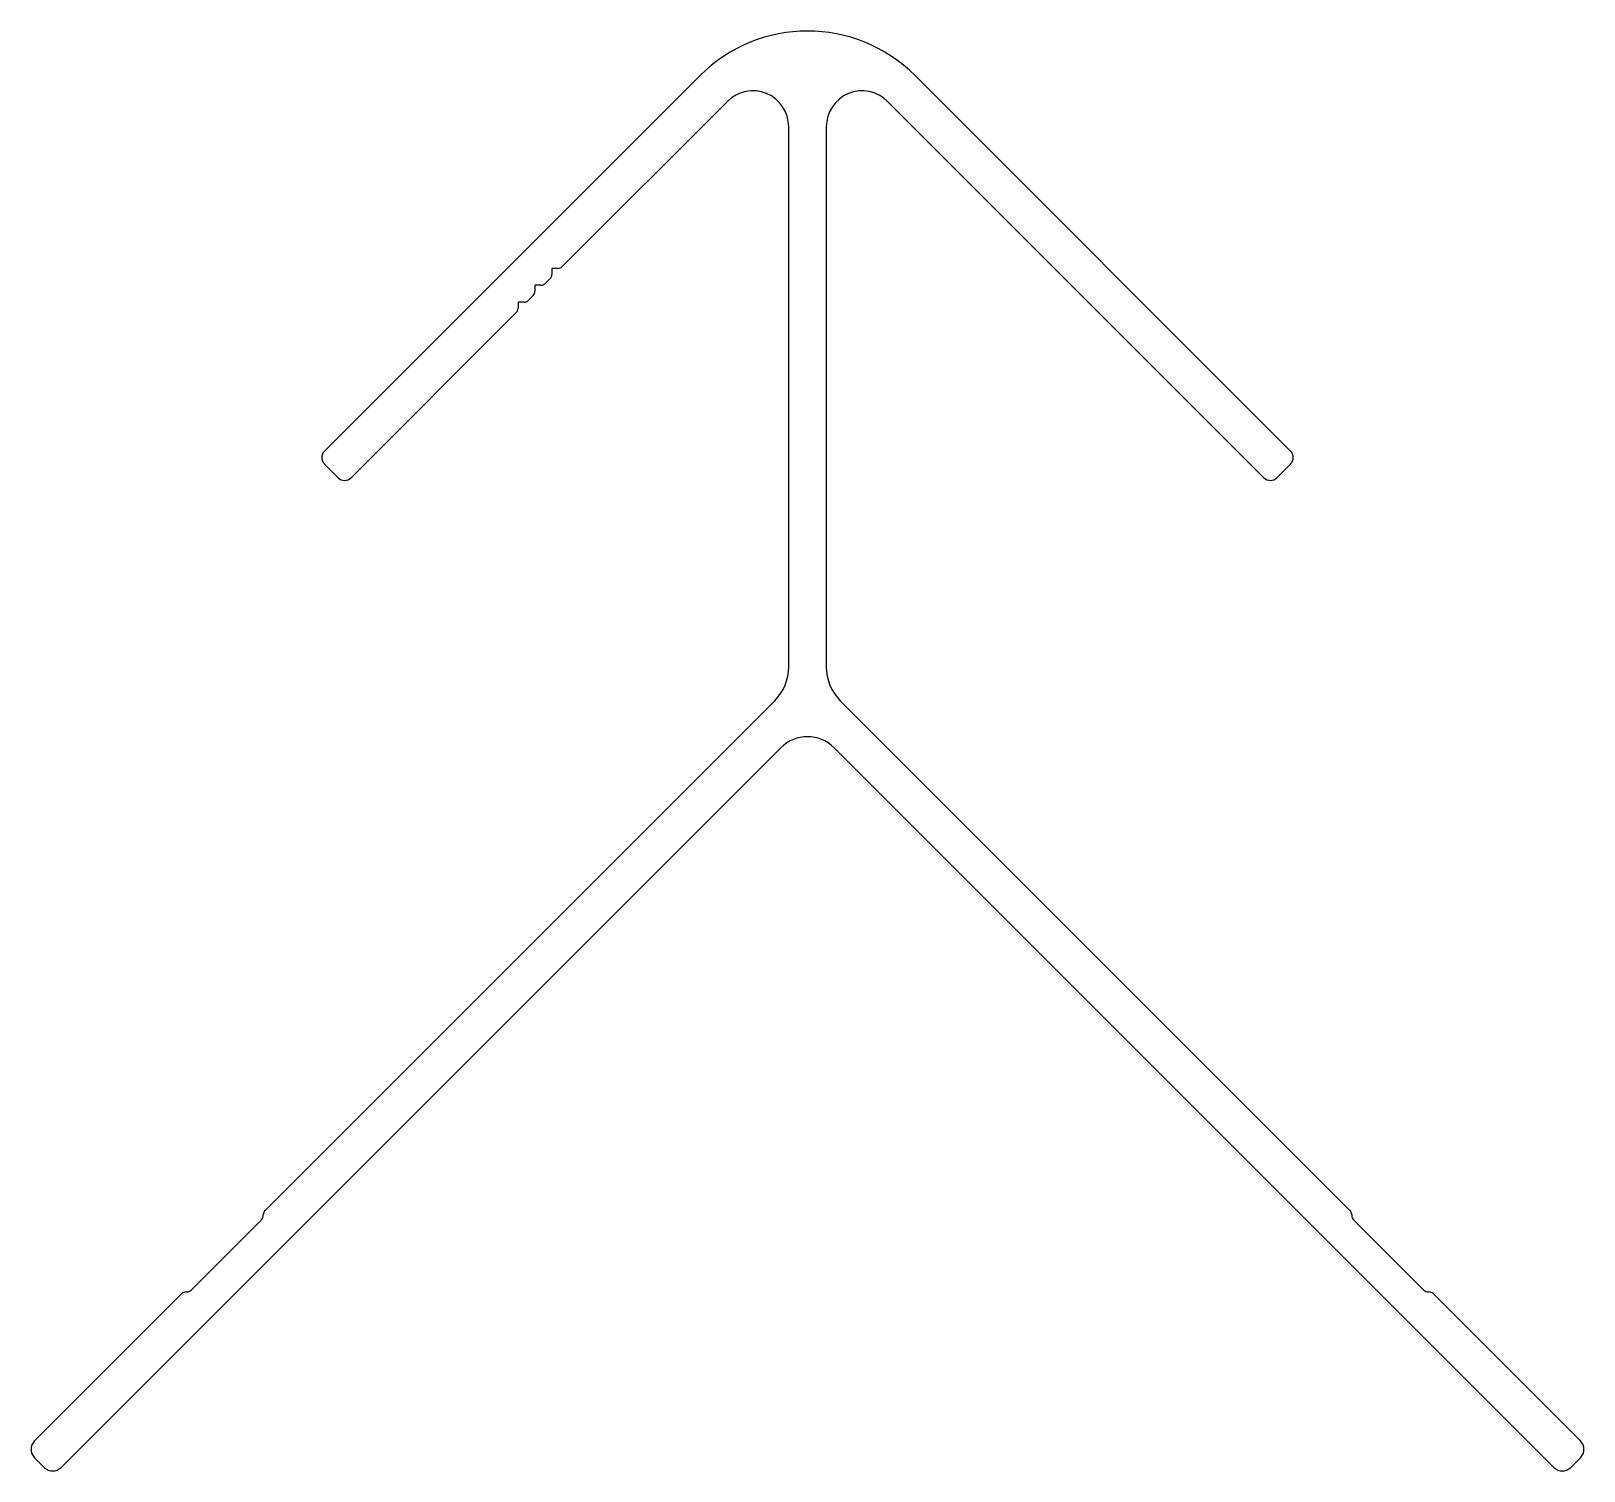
# Model space of a CAD drawing. Header units: inches. Extents: x -32.2 to 32.7, y -0.2 to 59.9.
import ezdxf

# ---------------------------------------------------------------- set-up
doc = ezdxf.new("R2010")
doc.units = ezdxf.units.IN
doc.header["$MEASUREMENT"] = 0
doc.layers.add('DRAWING', color=4, linetype='Continuous')

msp = doc.modelspace()

# ---------------------------------------------------------------- linework, layer by layer
at = {"layer": 'DRAWING', "color": 7, "linetype": 'Continuous'}
for p, q in [((-19.951, 42.375), (-4.265, 58.061)), ((4.715, 58.061), (20.401, 42.375)), ((-3.121, 56.985), (-10.024, 50.082)), ((19.291, 41.265), (3.57, 56.985)), ((-0.56, 33.362), (-0.56, 55.924)), ((1.01, 55.924), (1.01, 33.362)), ((-10.451, 50), (-10.451, 49.758)), ((-10.201, 50.008), (-10.443, 50.008)), ((-10.024, 50.082), (-10.024, 50.082)), ((-10.024, 50.082), (-10.024, 50.082)), ((-11.158, 49.293), (-11.158, 49.051)), ((-10.908, 49.301), (-11.15, 49.301)), ((-10.524, 49.582), (-10.731, 49.375)), ((-10.731, 49.375), (-10.524, 49.582)), ((-10.524, 49.582), (-10.731, 49.375)), ((-10.731, 49.375), (-10.524, 49.582)), ((-10.524, 49.582), (-10.731, 49.375)), ((-11.231, 48.875), (-11.438, 48.668)), ((-11.938, 48.168), (-18.841, 41.265)), ((-11.938, 48.168), (-11.938, 48.168)), ((-11.938, 48.168), (-11.938, 48.168)), ((-11.865, 48.586), (-11.865, 48.344)), ((-11.615, 48.594), (-11.857, 48.594)), ((-19.379, 41.265), (-19.951, 41.837)), ((20.401, 41.837), (19.828, 41.265)), ((-22.431, 10.663), (-1.146, 31.948)), ((1.596, 31.948), (22.881, 10.663)), ((-0.885, 29.988), (-30.948, -0.074)), ((31.398, -0.074), (1.335, 29.988)), ((-22.505, 10.454), (-22.505, 10.484)), ((22.955, 10.484), (22.955, 10.454)), ((-25.521, 7.333), (-22.58, 10.274)), ((23.029, 10.274), (25.97, 7.333)), ((-32.058, 1.036), (-25.91, 7.184)), ((-25.731, 7.258), (-25.701, 7.258)), ((26.15, 7.258), (26.181, 7.258)), ((26.359, 7.184), (32.508, 1.036)), ((-31.655, -0.074), (-32.058, 0.329)), ((32.508, 0.329), (32.105, -0.074))]:
    msp.add_line(p, q, dxfattribs=at)
for centre, radius, start, end in [((0.225, 53.571), 6.35, 45, 135), ((-2.06, 55.924), 1.5, 360, 135), ((2.51, 55.924), 1.5, 45, 180), ((-10.443, 50), 0.008, 90, 180), ((-10.201, 50.258), 0.25, 270, 315), ((-11.15, 49.293), 0.008, 90, 180), ((-10.908, 49.551), 0.25, 270, 315), ((-10.701, 49.758), 0.25, 315, 0), ((-11.615, 48.844), 0.25, 270, 315), ((-11.408, 49.051), 0.25, 315, 0), ((-12.115, 48.344), 0.25, 315, 0), ((-11.857, 48.586), 0.008, 90, 180), ((-19.683, 42.106), 0.38, 135, 225), ((20.132, 42.106), 0.38, 315, 45), ((-19.11, 41.533), 0.38, 225, 315), ((19.559, 41.533), 0.38, 225, 315), ((-2.56, 33.362), 2, 315, 360), ((3.01, 33.362), 2, 180, 225), ((0.225, 28.878), 1.57, 45, 135), ((-22.759, 10.454), 0.254, 315, 360), ((-22.252, 10.484), 0.253, 135, 180), ((22.702, 10.484), 0.253, 0, 45), ((23.209, 10.454), 0.254, 180, 225), ((-25.731, 7.005), 0.253, 90, 135), ((-25.701, 7.512), 0.254, 270, 315), ((26.15, 7.512), 0.254, 225, 270), ((26.181, 7.005), 0.253, 45, 90), ((-31.705, 0.682), 0.5, 135, 225), ((32.154, 0.682), 0.5, 315, 45), ((-31.302, 0.279), 0.5, 225, 315), ((31.751, 0.279), 0.5, 225, 315)]:
    msp.add_arc(centre, radius, start, end, dxfattribs=at)

doc.saveas('drawing.dxf')
